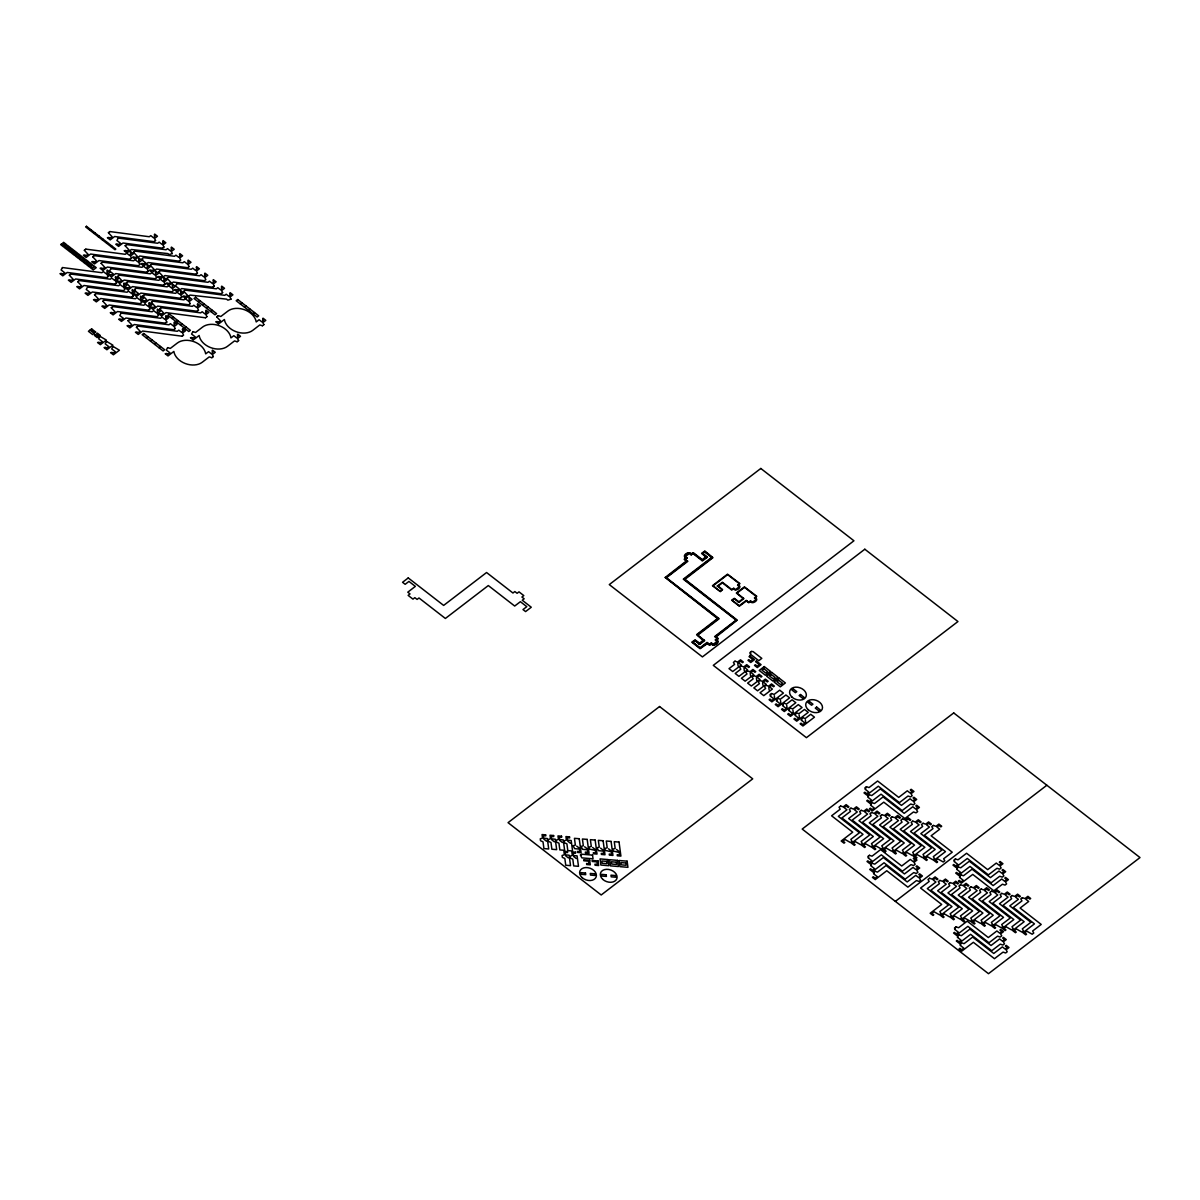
<?xml version="1.0" encoding="UTF-8"?>
<svg xmlns="http://www.w3.org/2000/svg" width="1200" height="1200" viewBox="0 0 1200 1200"><rect width="100%" height="100%" fill="white"/><g stroke="black" fill="none" stroke-linecap="round" stroke-linejoin="round"><path stroke-width="1.5" d="M89.85 230.205L90.69 229.56M94.05 233.445L94.875 232.815M98.235 236.7L99.075 236.07M84.345 250.2L85.755 249.12M62.4 267.54L61.11 269.955L64.83 272.85L62.25 274.14A1.53 1.095 19.4 0 0 61.275 273.39L60 273.675L62.79 275.85L67.215 272.46L106.545 277.62M108.405 232.65L109.815 231.57M102.435 239.955L103.26 239.325M106.62 243.21L107.46 242.58M92.715 256.71L94.14 255.63M69.36 275.13L70.785 274.035M118.2 238.08L116.91 240.51L120.63 243.405L118.05 244.695A1.53 1.095 19.4 0 0 117.075 243.93L115.8 244.23L118.59 246.39L123.015 243.015L162.345 248.16M110.805 246.465L111.645 245.835M101.1 263.22L102.525 262.14M77.745 281.64L79.155 280.545M125.16 245.67L126.585 244.59M110.895 268.635L109.605 271.065L113.34 273.96L110.76 275.25A1.53 1.095 19.4 0 0 109.785 274.5L108.51 274.785L111.3 276.96L115.725 273.57L155.055 278.73M87.54 287.055L86.25 289.485L89.985 292.38L87.405 293.67A1.53 1.095 19.4 0 0 86.43 292.905L85.155 293.205L87.945 295.38L92.37 291.99L131.7 297.15M133.545 252.18L134.97 251.1M130.08 259.215L131.49 258.135M106.71 277.635L108.135 276.555M154.14 241.665L155.55 240.585M117.87 276.24L119.28 275.145M94.515 294.645L95.925 293.565M115.095 284.145L116.52 283.065M162.525 248.175L163.935 247.095M126.255 282.75L127.665 281.655M102.9 301.155L104.31 300.075M150.315 265.2L151.725 264.12M146.835 272.235L148.26 271.155M123.48 290.655L124.89 289.56L123.84 287.505L126.81 285.225L124.02 283.05L123.63 284.04A1.53 1.095 19.4 0 0 124.605 284.805L122.91 286.785L120.12 284.61L118.665 285.72L79.335 280.56M172.32 253.605L169.155 254.58L167.895 253.605L131.4 249.51L126.975 252.9L124.185 250.74L125.46 250.44A1.53 1.095 19.4 0 1 126.435 251.205L129.015 249.915L125.19 245.805M111.285 307.665L112.695 306.585M158.7 271.71L160.11 270.63M155.22 278.745L156.63 277.665M131.865 297.165L133.275 296.07M179.28 261.195L180.705 260.115L179.64 258.045L182.61 255.78L179.82 253.605L179.43 254.58A1.53 1.095 19.4 0 0 180.405 255.345L178.71 257.325L175.92 255.15L174.465 256.275L135.135 251.115M143.025 295.755L144.435 294.675M121.08 313.095L119.79 315.525L123.51 318.42L120.93 319.71A1.53 1.095 19.4 0 0 119.955 318.945L118.68 319.245L121.47 321.405L125.895 318.015L165.225 323.175M167.085 278.22L168.495 277.125M163.605 285.255L165.015 284.16M140.25 303.66L141.66 302.58M187.665 267.705L189.075 266.625M99.975 336.375L98.67 338.805L102.405 341.685L99.825 342.99A1.53 1.095 19.4 0 0 98.85 342.225L97.575 342.525L100.365 344.685L106.365 340.095L100.14 336.39M151.395 302.265L152.82 301.185M128.04 320.685L129.465 319.605M176.88 283.635L175.59 286.065L179.31 288.96L176.73 290.25A1.53 1.095 19.4 0 0 175.755 289.5L174.48 289.785L177.27 291.96L181.695 288.57L221.025 293.73M106.485 341.43L105.195 343.86L108.93 346.755L106.35 348.045A1.53 1.095 19.4 0 0 105.375 347.28L104.1 347.58L106.89 349.755L112.89 345.15L106.65 341.445M171.99 291.765L173.4 290.67L172.35 288.615L175.32 286.335L172.515 284.16L172.125 285.15A1.53 1.095 19.4 0 0 173.1 285.9L171.42 287.88L168.615 285.72L167.16 286.83L127.83 281.67M148.635 310.17L150.045 309.09L148.995 307.02L151.95 304.755L149.16 302.58L148.77 303.57A1.53 1.095 19.4 0 0 149.745 304.32L148.065 306.3L145.26 304.14L143.805 305.25L104.475 300.09M196.05 274.215L197.46 273.135M159.78 308.775L161.205 307.695M136.425 327.195L137.835 326.115M183.84 291.24L185.265 290.145M113.01 346.5L111.72 348.93L115.44 351.81L112.86 353.1A1.53 1.095 19.4 0 0 111.885 352.35L110.61 352.65L113.4 354.81L119.4 350.22L113.175 346.515M180.375 298.275L181.785 297.18M204.435 280.725L205.845 279.645L204.795 277.575L207.765 275.295L204.96 273.135L204.57 274.11A1.53 1.095 19.4 0 0 205.545 274.875L203.865 276.855L201.06 274.68L199.62 275.79L160.275 270.645M188.76 304.77L190.17 303.69M146.355 337.92L147.915 336.72M165.39 323.19L166.815 322.11M172.035 318.495L173.595 317.295M212.82 287.235L214.23 286.155M198.255 301.785L199.815 300.585M150.555 341.175L152.115 339.975M176.235 321.75L177.795 320.55M202.44 305.04L204 303.84M197.13 311.28L198.555 310.2L197.49 308.13L200.46 305.865L197.67 303.69L197.28 304.68A1.53 1.095 19.4 0 0 198.255 305.43L196.56 307.41L193.77 305.25L192.315 306.36L152.985 301.2M154.74 344.43L156.3 343.23M173.775 329.7L175.2 328.62M180.42 325.005L181.98 323.805M221.205 293.745L222.615 292.65M206.625 308.295L208.2 307.095M158.925 347.685L160.5 346.485M184.605 328.26L186.18 327.06M210.825 311.55L212.385 310.35M205.515 317.79L206.94 316.71M182.16 336.21L183.57 335.13L182.52 333.06L185.49 330.78L182.7 328.62L182.31 329.595A1.53 1.095 19.4 0 0 183.285 330.36L181.59 332.34L178.8 330.165L177.345 331.29L138.015 326.13M167.61 347.61L166.32 350.04L170.04 352.92L167.475 354.225A1.53 1.095 19.4 0 0 166.485 353.46L165.21 353.76L168.015 355.92L173.865 351.435A16.455 11.76 19.4 0 0 185.265 363.525A16.455 11.76 19.4 0 0 202.185 362.295L209.265 356.88L211.77 357.69M231 299.16L227.835 300.15L226.575 299.16L190.08 295.08L185.655 298.47L182.865 296.295L184.14 295.995A1.53 1.095 19.4 0 1 185.115 296.76L187.695 295.47L183.87 291.36M192.885 331.635L191.595 334.065L195.315 336.96L192.735 338.25A1.53 1.095 19.4 0 0 191.76 337.5L190.485 337.785L193.275 339.96L199.14 335.475A16.455 11.76 19.4 0 0 210.54 347.565A16.455 11.76 19.4 0 0 227.46 346.335L234.525 340.92L237.03 341.73M216.735 316.755L218.145 315.675M240.36 303.99L241.92 302.79M244.545 307.245L246.12 306.045M248.745 310.5L250.305 309.3M252.93 313.755L254.505 312.555M211.935 357.705L213.345 356.625M237.195 341.745L238.62 340.65M262.47 325.77L263.88 324.69M686.43 557.835L684.795 559.32L687.03 561.21L665.805 577.695L718.35 618.645L697.185 634.875L703.86 640.515M690.975 554.355L693.225 553.185L702.345 560.25M701.97 560.535L706.83 557.025M717.99 586.125L722.865 582.6M733.845 588.795L731.595 589.965L722.49 582.9M738.39 585.315L739.89 583.56L727.515 574.17L712.455 585.69L720.405 591.66L722.595 589.59L718.245 586.155M738.855 601.935L743.445 598.2M746.715 600.735L739.35 606.21L731.64 600.165L734.31 598.335L738.825 601.74M750.705 601.5L748.77 602.76L746.325 601.02M755.25 598.02L756.78 596.295L744.42 586.875L736.335 593.01L743.07 598.5M699.645 643.965L704.25 640.23M707.505 642.765L700.14 648.24L692.445 642.195L695.1 640.365L699.615 643.77M711.495 643.53L709.56 644.79L707.13 643.05M716.055 640.05L717.69 638.595L715.455 636.66L736.65 620.1L684.135 579.225L712.32 557.61L704.46 551.475L702.195 553.485L706.59 556.995M895.35 901.38L1046.85 785.25M754.785 597.66C760.68 599.295 751.665 605.55 750.24 601.14M737.925 584.955C743.805 586.62 734.865 592.86 733.38 588.435M691.455 554.715C689.955 550.32 681.075 556.5 686.91 558.195M715.575 639.675C721.485 641.355 712.41 647.58 711.03 643.17M155.535 240.465L154.5 238.515L157.455 236.25L154.665 234.075L154.275 235.065A1.53 1.095 19.4 0 0 155.25 235.815L153.57 237.795L150.765 235.635L149.31 236.745L109.98 231.585M163.92 246.96L162.885 245.025L165.84 242.76L163.05 240.585L162.66 241.575A1.53 1.095 19.4 0 0 163.635 242.325L161.94 244.305L159.15 242.145L157.695 243.255L118.365 238.095M172.305 253.47L171.255 251.535L174.225 249.27L171.435 247.095L171.045 248.085A1.53 1.095 19.4 0 0 172.02 248.835L170.325 250.815L167.535 248.64L166.08 249.765L126.75 244.605M189.06 266.49L188.025 264.555L190.995 262.275L188.205 260.115L187.815 261.09A1.53 1.095 19.4 0 0 188.79 261.855L187.095 263.835L184.305 261.66L182.85 262.785L143.52 257.625L141.93 258.69L142.785 259.47L142.05 260.04L145.785 262.92L143.205 264.21A1.53 1.095 19.4 0 0 142.23 263.46L140.955 263.76L143.745 265.92L148.17 262.53L187.5 267.69M197.445 273L196.41 271.065L199.38 268.785L196.59 266.625L196.185 267.6A1.53 1.095 19.4 0 0 197.175 268.365L195.48 270.345L192.69 268.17L191.235 269.28L151.905 264.135M214.215 286.02L213.18 284.085L216.15 281.805L213.345 279.645L212.955 280.62A1.53 1.095 19.4 0 0 213.93 281.385L212.25 283.365L209.445 281.19L207.99 282.3L168.66 277.14M222.6 292.53L221.565 290.595L224.52 288.315L221.73 286.14L221.34 287.13A1.53 1.095 19.4 0 0 222.315 287.895L220.62 289.875L217.83 287.7L216.375 288.81L177.045 283.65M230.985 299.04L229.935 297.105L232.905 294.825L230.115 292.65L229.725 293.64A1.53 1.095 19.4 0 0 230.7 294.39L229.005 296.37L226.215 294.21L224.76 295.32L185.43 290.16M263.865 324.555L262.83 322.62L265.8 320.355L263.01 318.18L262.62 319.17A1.53 1.095 19.4 0 0 263.595 319.92L261.9 321.9L259.11 319.74L256.215 321.945A16.455 11.76 19.4 0 0 244.815 309.855A16.455 11.76 19.4 0 0 227.895 311.085L220.815 316.5L218.325 315.69M153.96 241.665L114.63 236.505L110.22 239.895L107.415 237.72L108.69 237.42A1.53 1.095 19.4 0 1 109.68 238.185L112.245 236.895L108.42 232.785M179.115 261.18L139.785 256.02L135.36 259.41L132.57 257.25L133.845 256.95A1.53 1.095 19.4 0 1 134.82 257.715L137.4 256.41L133.56 252.315M195.885 274.2L156.555 269.04L152.13 272.43L149.34 270.27L150.615 269.97A1.53 1.095 19.4 0 1 151.59 270.72L154.17 269.43L150.33 265.335M204.27 280.71L164.94 275.55L160.515 278.94L157.71 276.765L159 276.48A1.53 1.095 19.4 0 1 159.975 277.23L162.54 275.94L158.715 271.845M212.64 287.22L173.31 282.06L168.9 285.45L166.095 283.275L167.37 282.99A1.53 1.095 19.4 0 1 168.36 283.74L170.925 282.45L167.1 278.34M262.305 325.755L259.8 324.945L252.735 330.375A16.455 11.76 19.4 0 1 235.815 331.605A16.455 11.76 19.4 0 1 224.4 319.5L218.55 323.985L215.76 321.825L217.035 321.525A1.53 1.095 19.4 0 1 218.01 322.29L220.59 321L216.75 316.89M238.605 340.53L237.555 338.595L240.525 336.315L237.735 334.155L237.345 335.13A1.53 1.095 19.4 0 0 238.32 335.895L236.625 337.875L233.835 335.7L230.955 337.905A16.455 11.76 19.4 0 0 219.54 325.815A16.455 11.76 19.4 0 0 202.62 327.045L195.555 332.475L193.05 331.65M131.475 258L130.425 256.065L133.395 253.785L130.605 251.625L130.215 252.6A1.53 1.095 19.4 0 0 131.19 253.365L129.495 255.345L126.705 253.17L125.25 254.295L85.92 249.135M148.23 271.02L147.195 269.085L150.165 266.805L147.375 264.645L146.985 265.62A1.53 1.095 19.4 0 0 147.96 266.385L146.265 268.365L143.475 266.19L142.02 267.3L102.69 262.155M156.615 277.53L155.58 275.595L158.55 273.315L155.76 271.155L155.37 272.13A1.53 1.095 19.4 0 0 156.345 272.895L154.65 274.875L151.86 272.7L150.405 273.81L111.075 268.65M165 284.04L163.965 282.105L166.935 279.825L164.13 277.65L163.74 278.64A1.53 1.095 19.4 0 0 164.73 279.405L163.035 281.385L160.245 279.21L158.79 280.32L119.445 275.16M181.77 297.06L180.735 295.125L183.69 292.845L180.9 290.67L180.51 291.66A1.53 1.095 19.4 0 0 181.485 292.41L179.805 294.39L177 292.23L175.545 293.34L136.215 288.18L134.64 289.245L135.495 290.04L134.76 290.595L138.48 293.49L135.9 294.78A1.53 1.095 19.4 0 0 134.925 294.015L133.65 294.315L136.455 296.49L140.865 293.1L180.195 298.26M190.155 303.555L189.12 301.62L192.075 299.355L189.285 297.18L188.895 298.17A1.53 1.095 19.4 0 0 189.87 298.92L188.175 300.9L185.385 298.74L183.93 299.85L144.6 294.69M206.91 316.575L205.875 314.64L208.845 312.375L206.055 310.2L205.665 311.19A1.53 1.095 19.4 0 0 206.64 311.94L204.945 313.92L202.155 311.745L200.7 312.87L161.37 307.71M129.9 259.2L90.57 254.04L86.145 257.43L83.355 255.27L84.63 254.97A1.53 1.095 19.4 0 1 85.605 255.72L88.185 254.43L84.36 250.335M146.67 272.22L107.34 267.06L102.915 270.45L100.125 268.275L101.4 267.99A1.53 1.095 19.4 0 1 102.375 268.74L104.955 267.45L101.115 263.355M163.44 285.24L124.11 280.08L119.685 283.47L116.895 281.295L118.17 281.01A1.53 1.095 19.4 0 1 119.145 281.76L121.725 280.47L117.885 276.36M171.825 291.75L132.48 286.59L128.07 289.98L125.265 287.805L126.54 287.505A1.53 1.095 19.4 0 1 127.53 288.27L130.095 286.98L126.27 282.87M188.58 304.755L149.25 299.61L144.825 303L142.035 300.825L143.31 300.525A1.53 1.095 19.4 0 1 144.285 301.29L146.865 300L143.04 295.89M196.965 311.265L157.635 306.12L153.21 309.495L150.42 307.335L151.695 307.035A1.53 1.095 19.4 0 1 152.67 307.8L155.25 306.51L151.425 302.4M205.35 317.775L166.02 312.615L161.595 316.005L158.805 313.845L160.08 313.545A1.53 1.095 19.4 0 1 161.055 314.31L163.635 313.02L159.795 308.91M94.305 255.645L133.635 260.79L135.09 259.68L137.88 261.855L139.575 259.875A1.53 1.095 19.4 0 1 138.6 259.11L138.99 258.135L141.78 260.295L138.81 262.575L139.86 264.51L138.45 265.725L98.955 260.55L94.53 263.94L91.74 261.765L93.015 261.48A1.53 1.095 19.4 0 1 93.99 262.23L96.57 260.94L92.745 256.845M213.33 356.49L212.295 354.555L215.265 352.29L212.46 350.115L212.07 351.09A1.53 1.095 19.4 0 0 213.045 351.855L211.365 353.835L208.56 351.66L205.68 353.88A16.455 11.76 19.4 0 0 194.28 341.79A16.455 11.76 19.4 0 0 177.36 343.02L170.28 348.435L167.775 347.625M108.12 276.42L107.07 274.485L110.04 272.205L107.25 270.045L106.86 271.02A1.53 1.095 19.4 0 0 107.835 271.785L106.14 273.765L103.35 271.59L101.895 272.7L62.565 267.555M116.49 282.93L115.455 280.995L118.425 278.715L115.635 276.555L115.245 277.53A1.53 1.095 19.4 0 0 116.22 278.295L114.525 280.275L111.735 278.1L110.28 279.21L70.95 274.05M133.26 295.95L132.225 294.015L135.195 291.735L132.39 289.56L132 290.55A1.53 1.095 19.4 0 0 132.99 291.3L131.295 293.28L128.505 291.12L127.05 292.23L87.705 287.07M141.645 302.46L140.61 300.525L143.58 298.245L140.775 296.07L140.385 297.06A1.53 1.095 19.4 0 0 141.36 297.81L139.68 299.79L136.875 297.63L135.42 298.74L96.09 293.58M166.8 321.975L165.75 320.04L168.72 317.775L165.93 315.6L165.54 316.575A1.53 1.095 19.4 0 0 166.515 317.34L164.82 319.32L162.03 317.145L160.575 318.27L121.245 313.11M175.17 328.485L174.135 326.55L177.105 324.285L174.315 322.11L173.925 323.085A1.53 1.095 19.4 0 0 174.9 323.85L173.205 325.83L170.415 323.655L168.96 324.78L129.63 319.62M114.93 284.13L75.6 278.97L71.175 282.36L68.385 280.185L69.66 279.9A1.53 1.095 19.4 0 1 70.635 280.65L73.215 279.36L69.375 275.25M123.315 290.64L83.985 285.48L79.56 288.87L76.77 286.695L78.045 286.41A1.53 1.095 19.4 0 1 79.02 287.16L81.6 285.87L77.76 281.76M140.085 303.66L100.74 298.5L96.33 301.89L93.525 299.715L94.8 299.415A1.53 1.095 19.4 0 1 95.79 300.18L98.355 298.89L94.53 294.78M148.455 310.155L109.125 305.01L104.715 308.4L101.91 306.225L103.185 305.925A1.53 1.095 19.4 0 1 104.175 306.69L106.74 305.4L102.915 301.29M173.61 329.685L134.28 324.525L129.855 327.915L127.065 325.755L128.34 325.455A1.53 1.095 19.4 0 1 129.315 326.22L131.895 324.915L128.055 320.82M181.995 336.195L142.665 331.035L138.24 334.425L135.45 332.265L136.725 331.965A1.53 1.095 19.4 0 1 137.7 332.715L140.28 331.425L136.44 327.33M112.86 306.6L152.19 311.76L153.645 310.635L156.435 312.81L158.13 310.83A1.53 1.095 19.4 0 1 157.155 310.08L157.545 309.09L160.335 311.265L157.38 313.53L158.415 315.465L157.02 316.68L117.51 311.52L113.085 314.895L110.295 312.735L111.57 312.435A1.53 1.095 19.4 0 1 112.545 313.2L115.125 311.91L111.3 307.8M616.485 849.465L619.125 851.505M608.52 848.79L611.16 850.845M600.555 848.115L603.195 850.17M592.605 847.455L595.23 849.495M584.64 846.78L587.28 848.82M576.675 846.105L579.315 848.145M567.735 841.17L570.36 843.21M559.77 840.495L562.41 842.535M573.63 856.485L576.27 858.54M551.805 839.82L554.445 841.86M543.84 839.145L546.48 841.2M565.665 855.81L568.305 857.865M805.35 719.835L805.695 722.445M799.14 715.005L799.485 717.615M792.93 710.19L793.275 712.8M786.72 705.375L787.065 707.97M780.51 700.545L780.855 703.155M774.3 695.73L774.645 698.34M768.81 687.48L769.155 690.09M762.6 682.65L762.945 685.26M756.39 677.835L756.735 680.445M750.18 673.02L750.525 675.615M743.97 668.19L744.315 670.8M737.76 663.375L738.105 665.985M699.045 643.845L700.245 644.145L699.06 643.785M706.23 556.905L707.43 557.19L702.435 560.895L692.97 553.545L691.065 555L689.235 553.575L685.455 556.485L687.285 557.91L685.38 559.35L687.87 561.285L666.405 577.74L719.19 618.72L697.725 635.16L704.715 640.59L699.705 644.43L695.055 640.8L693.03 642.36L700.02 647.775L707.04 642.405L709.515 644.325L711.42 642.87L713.25 644.295L717.03 641.4L715.2 639.975L717.09 638.52L714.615 636.585L736.08 620.145L683.295 579.165L711.78 557.325L704.79 551.91L702.78 553.455L707.43 557.07L706.245 556.875M717.39 586.005L718.59 586.305L717.42 585.915M738.255 601.815L739.44 602.115L738.255 601.785M665.205 577.47L717.495 618.57L696.645 634.59L703.02 640.455L699.54 643.125L695.07 639.9L691.83 642.15L700.095 648.69L707.205 643.71L709.605 645.24L711.585 644.175C713.715 647.43 721.08 641.85 716.895 640.11L718.29 638.655L716.295 636.735L737.25 620.13L684.99 579.3L712.965 557.67L704.895 551.01L701.58 553.38L705.75 556.92L702.255 559.59L693.495 552.825L690.9 553.695C689.025 550.5 681.375 555.72 685.59 557.76L684.195 559.29L686.175 561.135L665.205 577.47M61.515 243.99L60.675 244.62L63.465 246.795L66.42 244.53L63.63 242.355L62.79 243L64.665 244.44L63.375 245.43L61.515 243.99M86.49 226.305L85.665 226.95L115.005 249.72L115.83 249.09L86.49 226.305M65.235 246.885L64.395 247.515L67.2 249.69L70.155 247.425L67.35 245.25L66.525 245.895L68.385 247.335L67.095 248.325L65.235 246.885M68.955 249.765L68.13 250.41L70.92 252.585L73.875 250.32L71.085 248.145L70.245 248.79L72.105 250.23L70.815 251.22L68.955 249.765M72.69 252.66L71.85 253.305L74.64 255.465L77.595 253.2L74.805 251.04L73.98 251.67L75.84 253.125L74.55 254.115L72.69 252.66M76.41 255.555L75.57 256.2L78.375 258.36L81.33 256.095L78.525 253.935L77.7 254.565L79.56 256.02L78.27 257.01L76.41 255.555M80.13 258.45L79.305 259.095L82.095 261.255L85.05 258.99L82.26 256.83L81.42 257.46L83.28 258.915L82.005 259.89L80.13 258.45M83.865 261.345L83.025 261.975L85.83 264.15L88.785 261.885L85.98 259.71L85.155 260.355L87.015 261.795L85.725 262.785L83.865 261.345M87.585 264.24L86.76 264.87L89.55 267.045L92.505 264.78L89.715 262.605L88.875 263.25L90.735 264.69L89.445 265.68L87.585 264.24M91.32 267.12L90.495 267.75L93.285 269.925L96.225 267.675L93.435 265.5L93.075 266.505A1.53 1.095 19.4 0 0 93.99 267.21L92.715 268.2A1.53 1.095 19.4 0 0 91.8 267.495L91.32 267.12M90 330.105L88.425 331.305L92.625 334.56L94.185 333.36L90 330.105M91.62 328.875L90.78 329.505L94.965 332.76L95.805 332.13L91.62 328.875M95.25 334.77L94.425 335.415L97.215 337.59L100.17 335.325L97.38 333.15L96.54 333.795L98.4 335.235L97.11 336.225L95.25 334.77M143.73 333.465L142.17 334.665L163.125 350.94L164.685 349.74L143.73 333.465M169.41 314.04L167.85 315.24L188.805 331.515L190.365 330.315L169.41 314.04M195.63 297.33L194.055 298.53L215.01 314.805L216.585 313.605L195.63 297.33M237.735 299.535L236.175 300.735L257.13 317.01L258.69 315.81L237.735 299.535M408.24 577.935L402.555 582.3L405.165 584.31L408.945 581.415L415.35 586.38L407.775 592.185L410.025 593.94L408.135 595.38L412.95 599.13L414.84 597.675L417.09 599.415L418.98 597.975L445.38 618.465L488.31 585.555L514.695 606.045L520.38 601.695L526.785 606.66L522.99 609.57L525.585 611.58L531.27 607.23L522.27 600.24L524.16 598.785L521.91 597.045L523.8 595.59L519 591.855L517.095 593.295L514.845 591.555L512.955 593.01L486.57 572.52L443.64 605.415L408.24 577.935M760.8 468.465L609.285 584.595L702.42 656.91L853.935 540.78L760.8 468.465M727.65 574.635L713.055 585.825L720.03 591.24L722.055 589.695L717.39 586.08L722.4 582.24L731.865 589.59L733.755 588.15L735.585 589.575L739.38 586.665L737.55 585.24L739.44 583.785L727.65 574.635M744.51 587.34L736.935 593.145L743.91 598.56L738.915 602.4L734.265 598.785L732.24 600.33L739.23 605.76L746.25 600.375L748.725 602.295L750.63 600.855L752.46 602.265L756.24 599.37L754.41 597.945L756.3 596.49L744.51 587.34M659.565 706.53L508.05 822.66L601.2 894.975L752.715 778.845L659.565 706.53M864.81 549.225L713.295 665.355L806.43 737.67L957.945 621.54L864.81 549.225M735 661.185L733.425 662.385L734.565 664.395L729 668.655L732.735 671.535L741.315 664.965L738.525 662.79L740.61 661.2L742.47 662.64L743.31 661.995L740.52 659.82L737.595 662.07L735 661.185M751.44 651.45L749.88 652.65L750.81 653.37L750.075 653.94L758.775 660.69L761.805 658.365L753.105 651.615L751.44 651.45M749.895 655.995L749.04 656.64L752.775 659.535L750.69 661.125L748.83 659.685L747.975 660.33L750.765 662.505L754.545 659.61L749.895 655.995M741.21 666L739.635 667.2L740.775 669.21L735.21 673.47L738.945 676.365L747.525 669.78L744.735 667.605L746.82 666.015L748.68 667.455L749.52 666.81L746.73 664.65L743.805 666.885L741.21 666M756.405 661.05L755.565 661.695L759.285 664.59L757.2 666.195L755.34 664.74L754.5 665.4L757.29 667.56L761.07 664.665L756.405 661.05M747.42 670.83L745.845 672.03L746.97 674.025L741.42 678.285L745.155 681.18L753.735 674.595L750.945 672.435L753.03 670.83L754.89 672.285L755.73 671.64L752.94 669.465L750.015 671.715L747.42 670.83M764.25 666.57L759.21 670.44L765.42 675.255L770.46 671.385L764.25 666.57M753.615 675.645L752.055 676.845L753.18 678.855L747.63 683.115L751.35 686.01L759.945 679.425L757.155 677.25L759.225 675.66L761.1 677.1L761.94 676.455L759.15 674.28L756.21 676.53L753.615 675.645M763.89 668.73L762.03 670.17L765.78 673.08L767.655 671.655L763.89 668.73M759.825 680.46L758.265 681.66L759.39 683.67L753.84 687.93L757.56 690.825L766.155 684.24L763.365 682.08L765.435 680.475L767.31 681.93L768.15 681.27L765.36 679.11L762.42 681.345L759.825 680.46M771.705 672.345L766.665 676.215L772.86 681.045L777.915 677.175L771.705 672.345M771.345 674.52L769.47 675.96L773.235 678.87L775.095 677.445L771.345 674.52M766.035 685.29L764.475 686.49L765.6 688.5L760.05 692.76L763.77 695.64L772.365 689.07L769.575 686.895L771.645 685.305L773.52 686.745L774.36 686.1L771.57 683.925L768.63 686.175L766.035 685.29M779.16 678.135L774.105 682.005L780.315 686.835L785.37 682.95L779.16 678.135M778.8 680.31L776.925 681.735L780.69 684.66L782.55 683.22L778.8 680.31M771.525 693.54L769.965 694.74L770.895 695.46L770.16 696.015L773.88 698.91L771.81 700.515L769.935 699.06L769.095 699.72L771.885 701.88L783.405 693.06L779.685 690.165L774.12 694.425L771.525 693.54M777.735 698.355L776.175 699.555L777.105 700.275L776.37 700.845L780.09 703.74L778.02 705.33L776.145 703.89L775.305 704.535L778.095 706.71L789.615 697.875L785.895 694.98L780.33 699.24L777.735 698.355M793.2 688.875L791.835 689.91L795.405 692.685L796.77 691.65L793.2 688.875M783.945 703.185L782.385 704.385L783.315 705.105L782.58 705.66L786.3 708.555L784.215 710.16L782.355 708.705L781.515 709.35L784.305 711.525L795.825 702.705L792.09 699.81L786.54 704.07L783.945 703.185M800.505 694.53L799.14 695.58L802.71 698.355L804.075 697.305L800.505 694.53M790.155 708L788.595 709.2L789.525 709.92L788.79 710.49L792.51 713.385L790.425 714.975L788.565 713.535L787.725 714.18L790.515 716.34L802.035 707.52L798.3 704.625L792.75 708.885L790.155 708M809.355 701.4L807.99 702.45L811.56 705.225L812.925 704.175L809.355 701.4M796.365 712.815L794.805 714.015L795.735 714.75L795 715.305L798.72 718.2L796.635 719.79L794.775 718.35L793.935 718.995L796.725 721.17L808.245 712.335L804.51 709.455L798.96 713.7L796.365 712.815M802.575 717.645L801.015 718.845L801.945 719.565L801.21 720.135L804.93 723.015L802.845 724.62L800.985 723.165L800.145 723.825L802.935 725.985L814.455 717.165L810.72 714.27L805.17 718.53L802.575 717.645M816.645 707.07L815.28 708.12L818.85 710.895L820.215 709.845L816.645 707.07M953.715 712.935L802.2 829.065L988.485 973.695L1140 857.565L953.715 712.935M840.615 806.01L839.055 807.21L840.18 809.22L831.6 815.805L852.705 832.185L841.185 841.02L843.99 843.18L844.83 842.535L842.97 841.095L845.055 839.49L850.44 842.55L852 841.35L850.875 839.34L859.455 832.755L838.35 816.375L846.93 809.79L844.14 807.615L846.225 806.025L848.085 807.465L848.94 806.82L846.135 804.645L843.21 806.895L840.615 806.01M866.43 786.705L864.87 787.905L865.8 788.625L865.065 789.18L868.785 792.075L866.7 793.68L864.84 792.225L864 792.885L866.79 795.045L878.31 786.225L899.415 802.62L908.01 796.035L910.605 796.92L912.165 795.72L911.04 793.71L913.965 791.46L911.175 789.3L910.32 789.945L912.18 791.385L910.11 792.99L907.305 790.815L898.725 797.4L877.605 781.005L869.025 787.59L866.43 786.705M850.92 808.17L849.36 809.37L850.485 811.38L841.905 817.95L863.01 834.345L851.505 843.18L854.295 845.34L855.135 844.695L853.275 843.255L855.36 841.65L860.745 844.71L862.32 843.51L861.18 841.5L869.775 834.915L848.655 818.52L857.25 811.95L854.445 809.775L856.53 808.185L858.39 809.625L859.245 808.98L856.44 806.805L853.515 809.055L850.92 808.17M869.16 794.67L867.6 795.87L868.53 796.59L867.795 797.145L871.515 800.04L869.445 801.645L867.57 800.19L866.73 800.85L869.52 803.01L881.04 794.19L902.145 810.585L910.74 804L913.335 804.885L914.895 803.685L913.77 801.675L916.695 799.425L913.905 797.265L913.05 797.91L914.925 799.35L912.84 800.955L910.035 798.78L901.455 805.365L880.35 788.97L871.755 795.555L869.16 794.67M861.225 810.33L859.665 811.53L860.79 813.54L852.21 820.11L873.315 836.505L861.81 845.34L864.6 847.5L865.44 846.855L863.58 845.415L865.665 843.81L871.05 846.87L872.625 845.67L871.485 843.66L880.08 837.075L858.96 820.68L867.555 814.11L864.75 811.935L866.835 810.345L868.71 811.785L869.55 811.14L866.76 808.965L863.82 811.215L861.225 810.33M871.89 802.635L870.33 803.835L871.26 804.555L870.525 805.125L874.26 808.005L872.175 809.61L870.315 808.155L869.46 808.815L872.25 810.975L883.77 802.155L904.89 818.55L913.47 811.965L916.065 812.85L917.625 811.65L916.5 809.64L919.425 807.39L916.635 805.23L915.795 805.875L917.655 807.315L915.57 808.92L912.78 806.745L904.185 813.33L883.08 796.935L874.485 803.52L871.89 802.635M871.545 812.49L869.97 813.69L871.11 815.7L862.515 822.27L883.635 838.665L872.115 847.5L874.905 849.66L875.76 849.015L873.885 847.575L875.97 845.97L881.37 849.03L882.93 847.83L881.805 845.82L890.385 839.235L869.28 822.84L877.86 816.27L875.07 814.095L877.155 812.505L879.015 813.945L879.855 813.3L877.065 811.125L874.14 813.375L871.545 812.49M881.85 814.65L880.275 815.85L881.415 817.86L872.82 824.43L893.94 840.825L882.42 849.645L885.21 851.82L886.065 851.175L884.205 849.72L886.29 848.13L891.675 851.19L893.235 849.99L892.11 847.98L900.69 841.395L879.585 825L888.165 818.43L885.375 816.255L887.46 814.65L889.32 816.105L890.16 815.46L887.37 813.285L884.445 815.535L881.85 814.65M892.155 816.81L890.595 818.01L891.72 820.005L883.14 826.59L904.245 842.985L892.725 851.805L895.53 853.98L896.37 853.335L894.51 851.88L896.595 850.29L901.98 853.35L903.54 852.15L902.415 850.14L910.995 843.555L889.89 827.16L898.47 820.575L895.68 818.415L897.765 816.81L899.625 818.265L900.48 817.62L897.675 815.445L894.75 817.695L892.155 816.81M902.46 818.97L900.9 820.17L902.025 822.165L893.445 828.75L914.55 845.145L903.045 853.965L905.835 856.14L906.675 855.495L904.815 854.04L906.9 852.45L912.285 855.51L913.86 854.295L912.72 852.3L921.315 845.715L900.195 829.32L908.79 822.735L905.985 820.575L908.07 818.97L909.93 820.425L910.785 819.78L907.98 817.605L905.055 819.855L902.46 818.97M912.765 821.13L911.205 822.33L912.33 824.325L903.75 830.91L924.855 847.305L913.35 856.125L916.14 858.3L916.98 857.655L915.12 856.2L917.205 854.61L922.59 857.655L924.165 856.455L923.025 854.46L931.62 847.875L910.5 831.48L919.095 824.895L916.29 822.735L918.375 821.13L920.25 822.585L921.09 821.925L918.3 819.765L915.36 822.015L912.765 821.13M869.43 855.3L867.855 856.5L868.785 857.22L868.065 857.79L871.785 860.685L869.7 862.275L867.84 860.835L867 861.48L869.79 863.655L881.31 854.82L902.415 871.215L910.995 864.63L913.59 865.515L915.165 864.315L914.025 862.305L916.965 860.07L914.16 857.895L913.32 858.54L915.18 859.995L913.095 861.585L910.305 859.425L901.725 865.995L880.605 849.6L872.025 856.185L869.43 855.3M923.085 823.275L921.51 824.475L922.65 826.485L914.055 833.07L935.175 849.465L923.655 858.285L926.445 860.46L927.3 859.815L925.425 858.36L927.51 856.77L932.91 859.815L934.47 858.615L933.345 856.62L941.925 850.035L920.82 833.64L929.4 827.055L926.61 824.895L928.695 823.29L930.555 824.745L931.395 824.085L928.605 821.925L925.68 824.16L923.085 823.275M872.16 863.265L870.6 864.465L871.53 865.185L870.795 865.755L874.515 868.65L872.43 870.24L870.57 868.8L869.73 869.445L872.52 871.62L884.04 862.785L905.145 879.18L913.74 872.595L916.335 873.48L917.895 872.28L916.77 870.27L919.695 868.035L916.905 865.86L916.05 866.505L917.91 867.96L915.825 869.55L913.035 867.39L904.455 873.96L883.335 857.565L874.755 864.15L872.16 863.265M933.39 825.435L931.815 826.635L932.955 828.645L924.36 835.23L945.48 851.625L933.96 860.445L936.75 862.62L937.605 861.975L935.745 860.52L937.83 858.93L943.215 861.975L944.775 860.775L943.65 858.765L952.23 852.195L931.125 835.8L939.705 829.215L936.915 827.055L939 825.45L940.86 826.905L941.7 826.245L938.91 824.085L935.985 826.32L933.39 825.435M874.89 871.23L873.33 872.43L874.26 873.15L873.525 873.72L877.245 876.615L875.16 878.205L873.3 876.765L872.46 877.41L875.25 879.585L886.77 870.75L907.875 887.145L916.47 880.56L919.065 881.445L920.625 880.245L919.5 878.235L922.425 876L919.635 873.825L918.78 874.47L920.655 875.925L918.57 877.515L915.765 875.355L907.185 881.925L886.065 865.53L877.485 872.115L874.89 871.23M929.595 878.265L928.02 879.465L929.16 881.475L920.565 888.045L941.685 904.44L930.165 913.26L932.97 915.435L933.78 914.805L931.92 913.365L934.035 911.745L939.42 914.805L940.98 913.605L939.855 911.595L948.435 905.01L927.33 888.615L935.91 882.045L933.12 879.87L935.235 878.25L937.095 879.705L937.905 879.075L935.115 876.9L932.19 879.15L929.595 878.265M955.41 858.945L953.85 860.145L954.78 860.88L954.045 861.435L957.765 864.33L955.665 865.95L953.79 864.495L952.98 865.125L955.77 867.3L967.29 858.465L988.395 874.86L996.99 868.29L999.585 869.175L1001.145 867.975L1000.02 865.965L1002.945 863.715L1000.155 861.54L999.33 862.17L1001.19 863.625L999.075 865.23L996.285 863.07L987.705 869.655L966.585 853.26L958.005 859.83L955.41 858.945M939.9 880.425L938.34 881.625L939.465 883.62L930.885 890.205L951.99 906.6L940.47 915.42L943.275 917.595L944.085 916.965L942.225 915.525L944.34 913.905L949.725 916.965L951.3 915.765L950.16 913.755L958.755 907.17L937.635 890.775L946.215 884.19L943.425 882.03L945.54 880.41L947.4 881.85L948.225 881.235L945.42 879.06L942.495 881.31L939.9 880.425M958.14 866.925L956.58 868.125L957.51 868.845L956.775 869.4L960.495 872.295L958.395 873.915L956.535 872.46L955.71 873.09L958.5 875.265L970.02 866.43L991.125 882.825L999.72 876.255L1002.315 877.14L1003.875 875.94L1002.75 873.93L1005.675 871.68L1002.885 869.505L1002.06 870.135L1003.92 871.59L1001.82 873.21L999.015 871.035L990.435 877.62L969.315 861.225L960.735 867.81L958.14 866.925M950.205 882.585L948.645 883.785L949.77 885.78L941.19 892.365L962.295 908.76L950.79 917.58L953.58 919.755L954.405 919.125L952.53 917.685L954.645 916.065L960.03 919.11L961.605 917.91L960.465 915.915L969.06 909.33L947.94 892.935L956.535 886.35L953.73 884.19L955.845 882.57L957.705 884.01L958.53 883.38L955.74 881.22L952.8 883.47L950.205 882.585M960.87 874.89L959.31 876.09L960.24 876.81L959.505 877.365L963.225 880.26L961.125 881.88L959.265 880.425L958.44 881.055L961.23 883.23L972.75 874.41L993.855 890.79L1002.45 884.22L1005.045 885.105L1006.605 883.905L1005.48 881.895L1008.405 879.645L1005.615 877.47L1004.79 878.1L1006.65 879.555L1004.55 881.175L1001.745 879L993.165 885.585L972.06 869.19L963.465 875.775L960.87 874.89M960.51 884.73L958.95 885.93L960.075 887.94L951.495 894.525L972.615 910.92L961.095 919.74L963.885 921.915L964.71 921.285L962.85 919.83L964.95 918.225L970.35 921.27L971.91 920.07L970.785 918.075L979.365 911.49L958.245 895.095L966.84 888.51L964.05 886.35L966.15 884.73L968.01 886.17L968.835 885.54L966.045 883.38L963.105 885.615L960.51 884.73M970.83 886.89L969.255 888.09L970.395 890.1L961.8 896.685L982.92 913.08L971.4 921.9L974.19 924.075L975.015 923.445L973.155 921.99L975.255 920.385L980.655 923.43L982.215 922.23L981.09 920.22L989.67 913.65L968.565 897.255L977.145 890.67L974.355 888.51L976.455 886.89L978.33 888.33L979.14 887.7L976.35 885.54L973.425 887.775L970.83 886.89M981.135 889.05L979.56 890.25L980.7 892.26L972.105 898.845L993.225 915.24L981.705 924.06L984.51 926.235L985.32 925.605L983.46 924.15L985.575 922.545L990.96 925.59L992.52 924.39L991.395 922.38L999.975 915.81L978.87 899.415L987.45 892.83L984.66 890.67L986.775 889.05L988.635 890.49L989.445 889.86L986.655 887.7L983.73 889.935L981.135 889.05M991.44 891.21L989.88 892.41L991.005 894.42L982.425 901.005L1003.53 917.4L992.01 926.22L994.815 928.395L995.625 927.765L993.765 926.31L995.88 924.705L1001.265 927.75L1002.84 926.55L1001.7 924.54L1010.295 917.97L989.175 901.575L997.755 894.99L994.965 892.815L997.08 891.21L998.94 892.65L999.765 892.02L996.96 889.86L994.035 892.095L991.44 891.21M956.01 926.85L954.435 928.05L955.38 928.77L954.645 929.325L958.365 932.22L956.25 933.84L954.39 932.4L953.58 933.03L956.37 935.19L967.89 926.37L988.995 942.765L997.575 936.18L1000.17 937.065L1001.745 935.865L1000.605 933.855L1003.545 931.605L1000.74 929.445L999.93 930.075L1001.79 931.515L999.675 933.135L996.885 930.96L988.305 937.545L967.185 921.15L958.605 927.735L956.01 926.85M1001.745 893.37L1000.185 894.57L1001.31 896.58L992.73 903.165L1013.835 919.56L1002.33 928.38L1005.12 930.555L1005.945 929.925L1004.07 928.47L1006.185 926.85L1011.57 929.91L1013.145 928.71L1012.005 926.7L1020.6 920.13L999.48 903.735L1008.075 897.15L1005.27 894.975L1007.385 893.37L1009.245 894.81L1010.07 894.18L1007.28 892.005L1004.34 894.255L1001.745 893.37M958.74 934.815L957.18 936.015L958.11 936.735L957.375 937.29L961.095 940.185L958.995 941.805L957.12 940.365L956.31 940.995L959.1 943.155L970.62 934.335L991.725 950.73L1000.32 944.145L1002.915 945.03L1004.475 943.83L1003.35 941.82L1006.275 939.57L1003.485 937.41L1002.66 938.04L1004.52 939.48L1002.405 941.1L999.615 938.925L991.035 945.51L969.915 929.115L961.335 935.7L958.74 934.815M1012.05 895.53L1010.49 896.73L1011.615 898.74L1003.035 905.325L1024.155 921.705L1012.635 930.54L1015.425 932.7L1016.25 932.085L1014.39 930.63L1016.49 929.01L1021.89 932.07L1023.45 930.87L1022.325 928.86L1030.905 922.275L1009.785 905.895L1018.38 899.31L1015.59 897.135L1017.69 895.53L1019.55 896.97L1020.375 896.34L1017.585 894.165L1014.645 896.415L1012.05 895.53M961.47 942.78L959.91 943.98L960.84 944.7L960.105 945.27L963.825 948.15L961.725 949.77L959.865 948.33L959.04 948.96L961.83 951.12L973.35 942.3L994.455 958.695L1003.05 952.11L1005.645 952.995L1007.205 951.795L1006.08 949.785L1009.005 947.535L1006.215 945.375L1005.39 946.005L1007.25 947.445L1005.15 949.065L1002.345 946.89L993.765 953.475L972.645 937.08L964.065 943.665L961.47 942.78M1022.37 897.69L1020.795 898.89L1021.935 900.9L1013.34 907.485L1034.46 923.865L1022.94 932.7L1025.73 934.86L1026.555 934.23L1024.695 932.79L1026.795 931.17L1032.195 934.23L1033.755 933.03L1032.63 931.02L1041.21 924.435L1020.105 908.055L1028.685 901.47L1025.895 899.295L1027.995 897.69L1029.855 899.13L1030.68 898.5L1027.89 896.325L1024.965 898.575L1022.37 897.69M545.64 834.87L542.055 834.555L542.535 838.125L540.255 838.815L540.51 840.72L543.015 841.815L543.915 848.58L548.7 848.985L547.305 838.53L543.72 838.23L543.39 835.695L545.775 835.89L545.64 834.87M553.605 835.53L550.02 835.23L550.485 838.8L548.22 839.49L548.475 841.395L550.98 842.49L551.88 849.24L556.665 849.645L555.27 839.205L551.685 838.905L551.34 836.37L553.74 836.565L553.605 835.53M561.555 836.205L557.97 835.905L558.45 839.475L556.185 840.165L556.44 842.07L558.945 843.165L559.845 849.915L564.63 850.32L563.235 839.88L559.65 839.565L559.305 837.03L561.69 837.24L561.555 836.205M569.52 836.88L565.935 836.58L566.415 840.135L564.15 840.825L564.405 842.73L566.91 843.825L567.81 850.59L572.58 850.995L571.185 840.54L567.615 840.24L567.27 837.705L569.655 837.915L569.52 836.88M579.24 838.725L574.455 838.32L575.355 845.085L573.09 845.775L574.65 848.67L579.435 849.075L579.765 851.61L577.38 851.4L577.515 852.435L581.1 852.735L579.24 838.725M587.19 839.4L582.42 838.995L583.32 845.76L581.055 846.45L582.615 849.345L587.4 849.75L587.73 852.285L585.345 852.075L585.48 853.11L589.065 853.41L587.19 839.4M595.155 840.075L590.385 839.67L591.285 846.42L589.02 847.11L589.26 849.015L595.365 850.41L595.695 852.96L593.31 852.75L593.445 853.785L597.03 854.085L595.155 840.075M603.12 840.735L598.35 840.345L599.25 847.095L596.97 847.785L598.545 850.68L603.315 851.085L603.66 853.62L601.275 853.425L601.41 854.445L604.995 854.76L603.12 840.735M611.085 841.41L606.3 841.005L607.2 847.77L604.935 848.46L605.19 850.365L611.28 851.76L611.625 854.295L609.225 854.1L609.375 855.12L612.945 855.42L611.085 841.41M619.05 842.085L614.265 841.68L615.165 848.445L612.9 849.135L613.155 851.04L619.245 852.435L619.575 854.97L617.19 854.76L617.325 855.795L620.91 856.095L619.05 842.085M567.465 851.535L563.88 851.235L564.36 854.79L562.08 855.48L562.335 857.385L564.84 858.48L565.74 865.245L570.525 865.65L569.13 855.195L565.545 854.895L565.215 852.36L567.6 852.555L567.465 851.535M575.43 852.21L571.845 851.895L572.31 855.465L570.045 856.155L570.3 858.06L572.805 859.155L573.705 865.92L578.49 866.325L577.095 855.87L573.51 855.57L573.165 853.035L575.565 853.23L575.43 852.21M592.545 855.12L581.4 854.19L581.52 855.075L580.32 854.97L581.895 857.88L593.04 858.81L592.545 855.12M608.01 859.575L600.045 858.9L600.87 865.05L608.835 865.725L608.01 859.575M617.565 860.385L609.6 859.71L610.425 865.86L618.39 866.52L617.565 860.385M627.12 861.18L619.155 860.52L619.98 866.655L627.945 867.33L627.12 861.18M606.69 861.375L601.875 860.97L602.175 863.25L607.005 863.655L606.69 861.375M616.245 862.185L611.43 861.78L611.73 864.045L616.56 864.45L616.245 862.185M625.8 862.995L620.985 862.59L621.285 864.855L626.1 865.26L625.8 862.995M589.68 860.25L583.71 859.74L583.845 860.775L588.63 861.18L588.96 863.715L586.575 863.505L586.71 864.54L590.295 864.84L589.68 860.25M598.05 860.955L592.08 860.445L592.215 861.48L596.985 861.885L597.33 864.42L594.93 864.21L595.08 865.245L598.65 865.545L598.05 860.955M585.495 873.03L580.92 872.64L581.145 874.305L585.72 874.68L585.495 873.03M594.855 873.81L590.28 873.435L590.505 875.085L595.08 875.475L594.855 873.81M606.195 874.77L601.62 874.38L601.845 876.045L606.42 876.435L606.195 874.77M615.555 875.565L610.98 875.175L611.205 876.84L615.78 877.215L615.555 875.565M602.805 879.375A8.64 6.18 19.4 0 0 616.83 878.715A8.64 6.18 19.4 0 0 606.465 869.325A8.64 6.18 19.4 0 0 602.805 879.375M582.105 877.62A8.64 6.18 19.4 0 0 596.13 876.975A8.64 6.18 19.4 0 0 585.765 867.57A8.64 6.18 19.4 0 0 582.105 877.62M808.2 709.71A8.64 6.18 19.4 0 0 822.24 709.065A8.64 6.18 19.4 0 0 811.86 699.66A8.64 6.18 19.4 0 0 808.2 709.71M792.06 697.17A8.64 6.18 19.4 0 0 806.085 696.525A8.64 6.18 19.4 0 0 795.72 687.135A8.64 6.18 19.4 0 0 792.06 697.17"/></g></svg>
